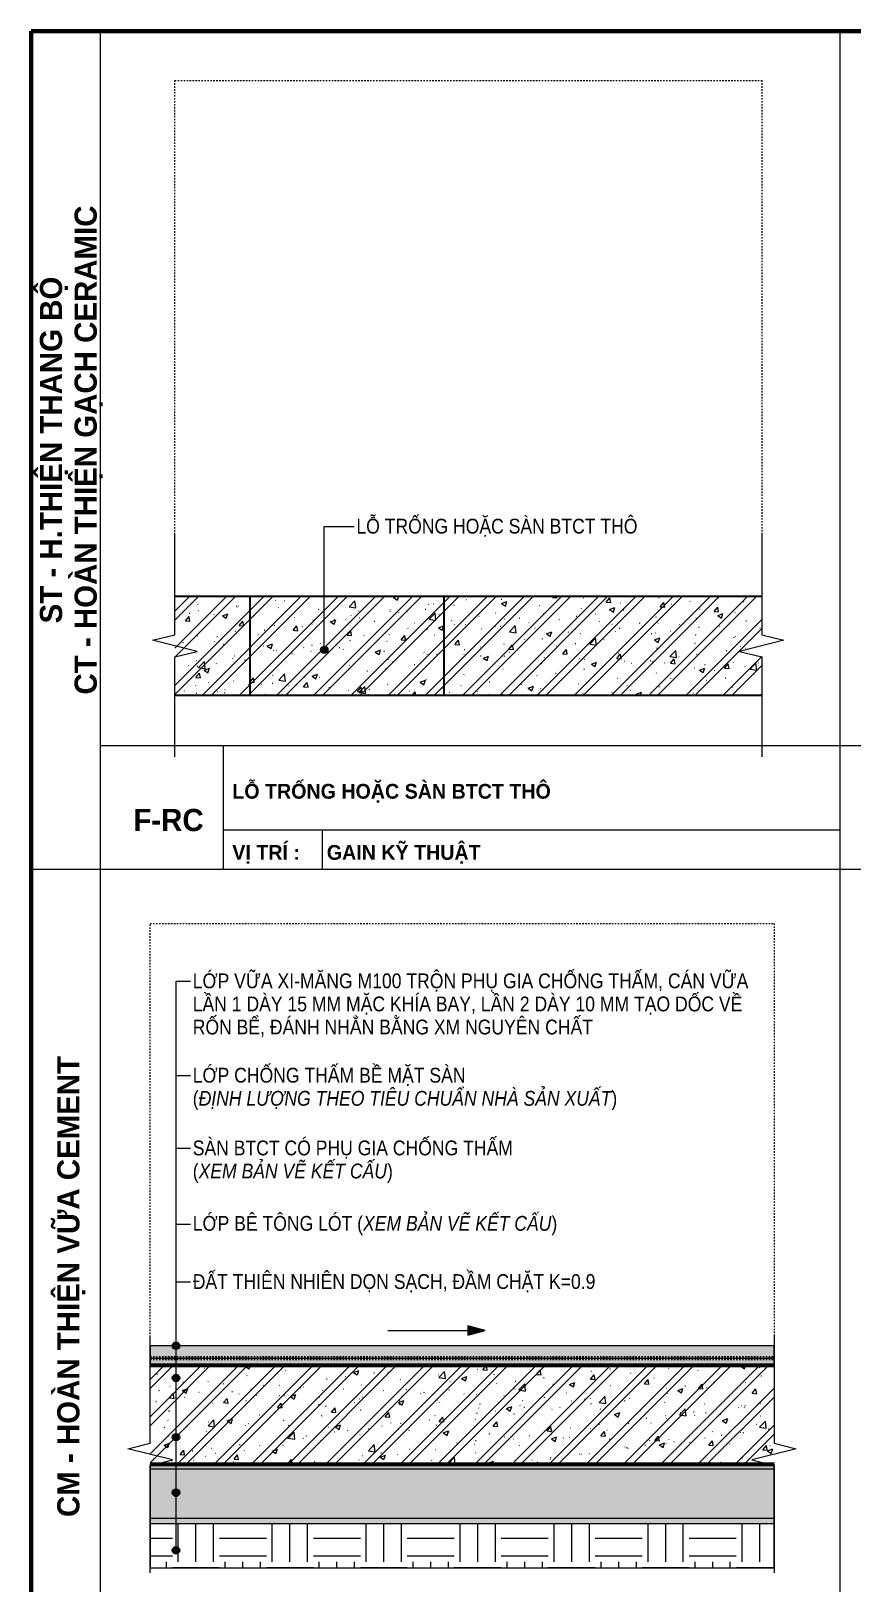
# Model space of a CAD drawing. Header units: millimetres. Extents: x 2839 to 13349, y 2387 to 11762.
# Drawn here: x 3548 to 5214, y 7637 to 10787 of the extents above; entities that cross this region are included whole.
import ezdxf

# ---------------------------------------------------------------- set-up
doc = ezdxf.new("R2010")
doc.units = ezdxf.units.MM
doc.linetypes.add('Dash', pattern=[6, 3, -3])
for name, color, linetype, lineweight in [('A-ANNO-NOTE', 131, 'Continuous', 9), ('A-DETL-1', 90, 'Continuous', 35), ('A-DETL-2', 90, 'Continuous', 70), ('A-DETL-3', 90, 'Dash', 100), ('A-DETL-GENF-1', 7, 'Continuous', 18), ('A-DETL-GENF-2', 9, 'Continuous', 18), ('A-DETL-GENF-4', 8, 'Continuous', 18), ('A-DETL-THIN', 151, 'Continuous', 18), ('A-DETL-WIDE', 214, 'Continuous', 100), ('A-FLOR-OVHD', 1, 'Dash', 18), ('G-ANNO-TEXT-1', 7, 'Continuous', 9), ('G-ANNO-TEXT-2', 250, 'Continuous', 9)]:
    doc.layers.add(name, color=color, linetype=linetype, lineweight=lineweight)
doc.styles.add('Arial_3', font='arial_0.ttf', dxfattribs={"width": 0.85, "height": 30})
doc.styles.add('Arial_B_1', font='arialbd_0.ttf', dxfattribs={"width": 0.95, "height": 45})
doc.styles.add('Arial_B_2', font='arialbd_0.ttf', dxfattribs={"width": 0.95, "height": 30})
pattern_1 = [(50, (37.09, 0), (109.31026, -9.5638), [11.43, -125.73]), (355, (37.09, 0), (-21.1454, 114.6342), [9.144, -100.584]), (100.451, (46.2, -0.8), (88.1655, 105.0698), [9.714, -106.854]), (46.184, (37.1, 30.48), (162.6475, -25.2258), [17.145, -188.595]), (96.636, (50.65, 28.38), (142.4415, 148.4563), [14.571, -160.281]), (351.184, (37.1, 30.48), (142.4433, 148.4548), [13.716, -150.876]), (21, (52.33, 22.86), (90.9683, -61.35934), [11.43, -125.73]), (326, (52.33, 22.86), (37.0815, 110.5128), [9.144, -100.584]), (71.451, (59.91, 17.75), (128.0502, 49.1526), [9.714, -106.854]), (37.5, (37.093, 0), (1.85359, 50.73325), [1.006, -98.359, 1.006, -101.102, -100.965]), (37.5, (37.093, 0), (1.85359, 50.73325), [-201.473, 1.006, -99.959]), (7.5, (37.093, 0), (40.09228, 60.10833), [1.006, -57.211, 1.006, -96.073, -38.481]), (7.5, (37.093, 0), (40.09228, 60.10833), [-155.296, 1.006, -37.475]), (327.5, (3.11, 0), (81.35501, -3.43733), [1.006, -37.094, 1.006, -117.866, -157.734]), (327.5, (3.11, 0), (81.35501, -3.43733), [-156.972, 1.006, -156.728]), (317.5, (-12.13, 0), (88.87804, 15.25595), [1.006, -48.524, 1.006, -77.937, -112.014]), (317.5, (-12.13, 0), (88.87804, 15.25595), [-128.473, 1.006, -111.008]), (45, (37.093, 0), (-37.71708, 37.71708), []), (45, (37.093, 57.15), (-37.71708, 37.71708), [])]
pattern_2 = [(0, (2405.37, 6551.008), (48.768, 12.192), [2.012, -34.564, 2.012, -34.564, -195.072]), (0, (2405.37, 6551.008), (48.768, 12.192), [-73.152, 0, -195.072]), (0, (2405.37, 6551.008), (48.768, 12.192), [0, -73.152, 2.012, -71.14, -121.92]), (0, (2405.37, 6551.008), (48.768, 12.192), [-146.304, 2.012, -34.564, 0, -85.344]), (0, (2405.37, 6551.008), (48.768, 12.192), [0, -182.88, 2.012, -22.372, -60.96]), (0, (2405.37, 6551.008), (48.768, 12.192), [-207.264, 2.012, -58.948]), (120, (2423.658, 6557.104), (-34.94258, 36.138327), [2.012, -34.564, 2.012, -34.564, -195.072]), (120, (2423.658, 6557.104), (-34.94258, 36.138327), [-73.152, 0, -195.072]), (120, (2423.658, 6557.104), (-34.94258, 36.138327), [0, -73.152, 2.012, -71.14, -121.92]), (120, (2423.658, 6557.104), (-34.94258, 36.138327), [-146.304, 2.012, -34.564, 0, -85.344]), (120, (2423.658, 6557.104), (-34.94258, 36.138327), [0, -182.88, 2.012, -22.372, -60.96]), (120, (2423.658, 6557.104), (-34.94258, 36.138327), [-207.264, 2.012, -58.948]), (240, (2429.754, 6581.488), (-13.82542, -48.330327), [2.012, -34.564, 2.012, -34.564, -195.072]), (240, (2429.754, 6581.488), (-13.82542, -48.330327), [-73.152, 0, -195.072]), (240, (2429.754, 6581.488), (-13.82542, -48.330327), [0, -73.152, 2.012, -71.14, -121.92]), (240, (2429.754, 6581.488), (-13.82542, -48.330327), [-146.304, 2.012, -34.564, 0, -85.344]), (240, (2429.754, 6581.488), (-13.82542, -48.330327), [0, -182.88, 2.012, -22.372, -60.96]), (240, (2429.754, 6581.488), (-13.82542, -48.330327), [-207.264, 2.012, -58.948])]

# ---------------------------------------------------------------- blocks, each defined once
blk = doc.blocks.new('MUI TEN_0_2 - Moc lat gach-2164398-CHI TIẾT CHUNG_CẤU TẠO SÀN_')
at = {"layer": 'A-ANNO-NOTE'}
blk.add_hatch(color=256, dxfattribs=at).paths.add_polyline_path([(5930.5, 8151.6), (5930.5, 8170.4), (5965.6, 8161)])
for p, q in [((5768.8, 8161), (5948.9, 8161)), ((5965.6, 8161), (5930.5, 8170.4)), ((5930.5, 8170.4), (5930.5, 8151.6)), ((5930.5, 8151.6), (5965.6, 8161))]:
    blk.add_line(p, q, dxfattribs=at)

msp = doc.modelspace()

# ---------------------------------------------------------------- hatches: boundary and pattern name
at = {"layer": 'A-DETL-GENF-1'}
h = msp.add_hatch(dxfattribs=at)
h.set_pattern_fill('FP_14', color=256, style=0, pattern_type=2)
h.set_pattern_definition(pattern_2)
h.paths.add_polyline_path([(3789.1, 8094.9), (5054.1, 8094.9), (5054.1, 8119.9), (3789.1, 8119.9)])
h = msp.add_hatch(dxfattribs=at)
h.set_pattern_fill('FP_14', color=256, style=0, pattern_type=2)
h.set_pattern_definition(pattern_2)
h.paths.add_polyline_path([(5054.1, 8079.9), (5054.1, 8094.9), (3789.1, 8094.9), (3789.1, 8079.9)])
h = msp.add_hatch(dxfattribs=at)
h.set_pattern_fill('FP_14', color=256, style=0, pattern_type=2)
h.set_pattern_definition(pattern_2)
h.paths.add_polyline_path([(5054.1, 7869.9), (5054.1, 7879.9), (3789.1, 7879.9), (3789.1, 7869.9)])
h = msp.add_hatch(dxfattribs=at)
h.set_pattern_fill('FP_14', color=256, style=0, pattern_type=2)
h.set_pattern_definition(pattern_2)
h.paths.add_polyline_path([(5054.1, 7759.9), (5054.1, 7769.9), (3789.1, 7769.9), (3789.1, 7759.9)])
at = {"layer": 'A-DETL-GENF-2'}
h = msp.add_hatch(dxfattribs=at)
h.set_pattern_fill('FP_13', color=256, style=0, pattern_type=2)
h.set_pattern_definition(pattern_1)
h.paths.add_polyline_path([(5029.1, 9439.9), (5029.1, 9639.9), (3839.1, 9639.9), (3839.1, 9439.9)])
h = msp.add_hatch(dxfattribs=at)
h.set_pattern_fill('FP_13', color=256, style=0, pattern_type=2)
h.set_pattern_definition(pattern_1)
h.paths.add_polyline_path([(5054.1, 7879.9), (5054.1, 8079.9), (3789.1, 8079.9), (3789.1, 7879.9)])
at = {"layer": 'A-DETL-GENF-4'}
h = msp.add_hatch(dxfattribs=at)
h.set_pattern_fill('FP_15', color=256, style=0, pattern_type=2)
h.set_pattern_definition([(50, (2405.37, 6551.008), (43.72454, -3.8256), [4.572, -50.292]), (355, (2405.37, 6551.01), (-8.4588, 45.8537), [3.658, -40.234]), (100.451, (2409.014, 6550.69), (35.26634, 42.02836), [3.886, -42.742]), (46.184, (2405.37, 6563.2), (65.0584, -10.0903), [6.858, -75.438]), (96.636, (2410.79, 6562.36), (56.9764, 59.3821), [5.828, -64.112]), (351.184, (2405.37, 6563.2), (56.9772, 59.3821), [5.486, -60.35]), (21, (2411.466, 6560.152), (36.38765, -24.54404), [4.572, -50.292]), (326, (2411.466, 6560.15), (14.8321, 44.20546), [3.658, -40.234]), (71.451, (2414.5, 6558.107), (51.2204, 19.66137), [3.886, -42.742]), (37.5, (2405.37, 6551.008), (0.74168, 20.29298), [2.515, -37.231, 2.515, -38.329, -40.386]), (37.5, (2405.37, 6551.008), (0.74168, 20.29298), [-80.59, 0, -40.386]), (37.5, (2405.37, 6551.008), (0.74168, 20.29298), [0, -80.589, 2.515, -37.871]), (7.5, (2405.37, 6551.008), (16.03697, 24.04293), [2.515, -20.772, 2.515, -36.317, -15.392]), (7.5, (2405.37, 6551.008), (16.03697, 24.04293), [-62.119, 0, -15.392]), (7.5, (2405.37, 6551.008), (16.03697, 24.04293), [0, -62.118, 2.515, -12.878]), (327.5, (2391.776, 6551.008), (32.54156, -1.37489), [2.515, -12.725, 2.515, -45.034, -63.094]), (327.5, (2391.776, 6551.008), (32.54156, -1.37489), [-62.789, 0, -63.094]), (327.5, (2391.776, 6551.008), (32.54156, -1.37489), [0, -62.789, 2.515, -60.579]), (317.5, (2385.68, 6551.008), (35.5508, 6.1025), [2.515, -17.297, 2.515, -29.063, -44.806]), (317.5, (2385.68, 6551.008), (35.5508, 6.1025), [-51.39, 0, -44.806]), (317.5, (2385.68, 6551.008), (35.5508, 6.1025), [0, -51.389, 2.515, -42.291])])
h.paths.add_polyline_path([(5054.1, 7769.9), (5054.1, 7869.9), (3789.1, 7869.9), (3789.1, 7769.9)])
h = msp.add_hatch(dxfattribs=at)
h.set_pattern_fill('FP_16', color=256, style=0, pattern_type=2)
h.set_pattern_definition([(0, (2405.37, 6551.01), (95.25, 95.25), [95.25, -95.25]), (0, (2405.37, 6586.73), (95.25, 95.25), [95.25, -95.25]), (0, (2405.37, 6622.45), (95.25, 95.25), [95.25, -95.25]), (90, (2417.28, 6634.35), (-95.25, 95.25), [95.25, -95.25]), (90, (2453, 6634.35), (-95.25, 95.25), [95.25, -95.25]), (90, (2488.71, 6634.35), (-95.25, 95.25), [95.25, -95.25])])
h.paths.add_polyline_path([(5054.1, 7669.9), (5054.1, 7759.9), (3789.1, 7759.9), (3789.1, 7669.9)])
at = {"layer": 'G-ANNO-TEXT-2'}
h = msp.add_hatch(color=256, dxfattribs=at)
edge = h.paths.add_edge_path()
edge.add_arc((4142.1, 9531.8), 7.5, 0, 360)
h = msp.add_hatch(color=256, dxfattribs=at)
edge = h.paths.add_edge_path()
edge.add_arc((3841.5, 8120.3), 7.5, 0, 360)
h = msp.add_hatch(color=256, dxfattribs=at)
edge = h.paths.add_edge_path()
edge.add_arc((3841.5, 8054.8), 7.5, 0, 360)
h = msp.add_hatch(color=256, dxfattribs=at)
edge = h.paths.add_edge_path()
edge.add_arc((3841.5, 7934.8), 7.5, 0, 360)
h = msp.add_hatch(color=256, dxfattribs=at)
edge = h.paths.add_edge_path()
edge.add_arc((3841.5, 7822.4), 7.5, 0, 360)
h = msp.add_hatch(color=256, dxfattribs=at)
edge = h.paths.add_edge_path()
edge.add_arc((3841.5, 7705.4), 7.5, 0, 360)

# ---------------------------------------------------------------- linework, layer by layer
at = {"layer": 'A-DETL-1'}
for p, q in [((5029.1, 9639.9), (3839.1, 9639.9)), ((4385.1, 9639.9), (3991, 9639.9)), ((3991, 9639.9), (3991, 9439.9)), ((4385.1, 9439.9), (4385.1, 9639.9)), ((3839.1, 9439.9), (5029.1, 9439.9)), ((3991, 9439.9), (4385.1, 9439.9))]:
    msp.add_line(p, q, dxfattribs=at)
at = {"layer": 'A-DETL-2'}
for p, q in [((5054.1, 8079.9), (3789.1, 8079.9)), ((3789.1, 7879.9), (5054.1, 7879.9))]:
    msp.add_line(p, q, dxfattribs=at)
at = {"layer": 'A-DETL-3'}
msp.add_line((3789.1, 8094.9), (5054.1, 8094.9), dxfattribs=at)
at = {"layer": 'A-DETL-THIN'}
for p, q in [((8187.6, 10786.9), (3547.6, 10786.9)), ((3547.6, 10786.9), (3547.6, 2386.9)), ((3687.6, 10786.9), (3687.6, 2386.9)), ((5187.6, 10786.9), (5187.6, 2386.9)), ((3839.1, 9562.4), (3839.1, 9764.9)), ((5029.1, 9764.9), (5029.1, 9562.4)), ((3794.1, 9551.1), (3839.1, 9562.4)), ((3884.1, 9528.6), (3794.1, 9551.1)), ((5074.1, 9551.1), (4984.1, 9528.6)), ((5029.1, 9562.4), (5074.1, 9551.1)), ((3839.1, 9517.4), (3884.1, 9528.6)), ((3839.1, 9314.9), (3839.1, 9517.4)), ((4984.1, 9528.6), (5029.1, 9517.4)), ((5029.1, 9517.4), (5029.1, 9314.9)), ((5187.6, 9336.9), (3687.6, 9336.9)), ((3937.6, 9086.9), (3937.6, 9336.9)), ((3937.6, 9086.9), (3937.6, 9336.9)), ((6687.6, 9336.9), (5187.6, 9336.9)), ((3937.6, 9166.9), (5187.6, 9166.9)), ((3937.6, 9166.9), (5187.6, 9166.9)), ((4137.6, 9166.9), (4137.6, 9086.9)), ((4137.6, 9166.9), (4137.6, 9086.9)), ((3547.6, 9086.9), (8187.6, 9086.9)), ((3789.1, 7922.4), (3789.1, 8139.9)), ((5054.1, 8139.9), (5054.1, 7922.4)), ((5054.1, 8119.9), (3789.1, 8119.9)), ((3789.1, 8119.9), (3789.1, 8094.9)), ((3789.1, 8094.9), (3789.1, 8079.9)), ((3789.1, 8094.9), (5054.1, 8094.9)), ((5054.1, 8094.9), (5054.1, 8119.9)), ((5054.1, 8079.9), (5054.1, 8094.9)), ((3744.1, 7911.1), (3789.1, 7922.4)), ((3834.1, 7888.6), (3744.1, 7911.1)), ((5099.1, 7911.1), (5009.1, 7888.6)), ((5054.1, 7922.4), (5099.1, 7911.1)), ((3789.1, 7877.4), (3834.1, 7888.6)), ((3789.1, 7879.9), (3789.1, 7869.9)), ((3789.1, 7659.9), (3789.1, 7877.4)), ((5009.1, 7888.6), (5054.1, 7877.4)), ((5054.1, 7869.9), (5054.1, 7879.9)), ((5054.1, 7877.4), (5054.1, 7659.9)), ((5054.1, 7869.9), (3789.1, 7869.9)), ((3789.1, 7869.9), (3789.1, 7769.9)), ((5054.1, 7769.9), (5054.1, 7869.9)), ((5054.1, 7769.9), (3789.1, 7769.9)), ((3789.1, 7769.9), (3789.1, 7759.9)), ((3789.1, 7759.9), (3789.1, 7669.9)), ((3789.1, 7759.9), (5054.1, 7759.9)), ((5054.1, 7759.9), (5054.1, 7769.9)), ((5054.1, 7669.9), (5054.1, 7759.9)), ((3789.1, 7669.9), (5054.1, 7669.9))]:
    msp.add_line(p, q, dxfattribs=at)
at = {"layer": 'A-DETL-WIDE'}
for p, q in [((3547.6, 10786.9), (3547.6, 2386.9)), ((8187.6, 10786.9), (3547.6, 10786.9))]:
    msp.add_line(p, q, dxfattribs=at)
at = {"layer": 'A-FLOR-OVHD'}
for p, q in [((3839.1, 9639.9), (3839.1, 10686.9)), ((3839.1, 10686.9), (5029.1, 10686.9)), ((5029.1, 10686.9), (5029.1, 9639.9)), ((3789.1, 8119.9), (3789.1, 8976.9)), ((3789.1, 8976.9), (5054.1, 8976.9)), ((5054.1, 8976.9), (5054.1, 8119.9))]:
    msp.add_line(p, q, dxfattribs=at)
at = {"layer": 'G-ANNO-TEXT-2'}
for p, q in [((4142.1, 9782), (4202.7, 9782)), ((4142.1, 9531.8), (4142.1, 9782)), ((3841.5, 8859.6), (3870.9, 8859.6)), ((3841.5, 8120.3), (3841.5, 8859.6)), ((3841.5, 8668.2), (3870.9, 8668.2)), ((3841.5, 8054.8), (3841.5, 8668.2)), ((3841.5, 8520.8), (3870.9, 8520.8)), ((3841.5, 7934.8), (3841.5, 8520.8)), ((3841.5, 8366.7), (3870.9, 8366.7)), ((3841.5, 7822.4), (3841.5, 8366.7)), ((3841.5, 8249.7), (3870.9, 8249.7)), ((3841.5, 7705.4), (3841.5, 8249.7))]:
    msp.add_line(p, q, dxfattribs=at)
for centre in [(4142.1, 9531.8), (3841.5, 8120.3), (3841.5, 8054.8), (3841.5, 7934.8), (3841.5, 7822.4), (3841.5, 7705.4)]:
    msp.add_circle(centre, 7.5, dxfattribs=at)

# ---------------------------------------------------------------- block references
at = {"layer": 'A-ANNO-NOTE'}
msp.add_blockref('MUI TEN_0_2 - Moc lat gach-2164398-CHI TIẾT CHUNG_CẤU TẠO SÀN_', (-1497.6, -10), dxfattribs=at)

# ---------------------------------------------------------------- texts
at = {"layer": 'G-ANNO-TEXT-1', "char_height": 45, "attachment_point": 5, "rotation": 90, "line_spacing_factor": 0.936439, "style": 'Arial_B_1'}
for s, insert, width in [('\\pxqc,t3.8,7.6,11.4,15.2,19,22.8,26.6,30.4,34.2,38,41.8,45.6,49.4,53.2,57,60.8,64.6,68.4,72.2,76,79.8,83.6,87.4,91.2,95,98.8,102.6,106.4,110.2,114,117.8,121.6;{ST - H.THIỆN THANG BỘ\\PCT - HOÀN THIỆN GẠCH CERAMIC}', (3629, 9937.1), 1705.155), ('\\pxqc,t3.8,7.6,11.4,15.2,19,22.8,26.6,30.4,34.2,38,41.8,45.6,49.4,53.2,57,60.8,64.6,68.4,72.2,76,79.8,83.6,87.4,91.2,95,98.8,102.6,106.4,110.2,114,117.8,121.6;{CM - HOÀN THIỆN VỮA CEMENT }', (3629, 8240.5), 1651.432)]:
    msp.add_mtext(s, dxfattribs=dict(at, insert=insert, width=width))
at = {"layer": 'G-ANNO-TEXT-1', "line_spacing_factor": 0.936439}
for s, insert, char_height, width, attachment_point, style in [('\\pxt0.0425,0.085,0.1275,0.17,0.2125,0.255,0.2975,0.34,0.3825,0.425,0.4675,0.51,0.5525,0.595,0.6375,0.68,0.7225,0.765,0.8075,0.85,0.8925,0.935,0.9775,1.02,1.0625,1.105,1.1475,1.19,1.2325,1.275,1.3175,1.36;{LỖ TRỐNG HOẶC SÀN BTCT THÔ}', (4207.2, 9797.7), 30, 585.154, 1, 'Arial_3'), ('\\pxt5.7,11.4,17.1,22.8,28.5,34.2,39.9,45.6,51.3,57,62.7,68.4,74.1,79.8,85.5,91.2,96.9,102.6,108.3,114,119.7,125.4,131.1,136.8,142.5,148.2,153.9,159.6,165.3,171,176.7,182.4;{LỖ TRỐNG HOẶC SÀN BTCT THÔ }', (3955.6, 9241), 30, 676.879, 4, 'Arial_B_2'), ('\\pxqc,t3.16667,6.33333,9.5,12.66667,15.83333,19,22.16667,25.33333,28.5,31.66667,34.83333,38,41.16667,44.33333,47.5,50.66667,53.83333,57,60.16667,63.33333,66.5,69.66667,72.83333,76,79.16667,82.33333,85.5,88.66667,91.83333,95,98.16667,101.33333;{F-RC}', (3826.2, 9186.4), 45, 145.652, 5, 'Arial_B_1'), ('\\pxt5.7,11.4,17.1,22.8,28.5,34.2,39.9,45.6,51.3,57,62.7,68.4,74.1,79.8,85.5,91.2,96.9,102.6,108.3,114,119.7,125.4,131.1,136.8,142.5,148.2,153.9,159.6,165.3,171,176.7,182.4;{VỊ TRÍ :}', (3955.6, 9117), 30, 142.774, 4, 'Arial_B_2'), ('\\pxt5.7,11.4,17.1,22.8,28.5,34.2,39.9,45.6,51.3,57,62.7,68.4,74.1,79.8,85.5,91.2,96.9,102.6,108.3,114,119.7,125.4,131.1,136.8,142.5,148.2,153.9,159.6,165.3,171,176.7,182.4;{GAIN KỸ THUẬT}', (4147.2, 9117), 30, 781.47, 4, 'Arial_B_2'), ('\\pxt0.0425,0.085,0.1275,0.17,0.2125,0.255,0.2975,0.34,0.3825,0.425,0.4675,0.51,0.5525,0.595,0.6375,0.68,0.7225,0.765,0.8075,0.85,0.8925,0.935,0.9775,1.02,1.0625,1.105,1.1475,1.19,1.2325,1.275,1.3175,1.36;{LỚP VỮA XI-MĂNG M100 TRỘN PHỤ GIA CHỐNG THẤM, CÁN VỮA LẦN 1 DÀY 15 MM MẶC KHÍA BAY, LẦN 2 DÀY 10 MM TẠO DỐC VỀ RỐN BỂ, ĐÁNH NHẲN BẰNG XM NGUYÊN CHẤT}', (3875.4, 8875.4), 30, 1168.92, 1, 'Arial_3'), ('\\pxt0.0425,0.085,0.1275,0.17,0.2125,0.255,0.2975,0.34,0.3825,0.425,0.4675,0.51,0.5525,0.595,0.6375,0.68,0.7225,0.765,0.8075,0.85,0.8925,0.935,0.9775,1.02,1.0625,1.105,1.1475,1.19,1.2325,1.275,1.3175,1.36;{LỚP CHỐNG THẤM BỀ MẶT SÀN \\P(\\fArial|b0|i1|c0|p34;ĐỊNH LƯỢNG THEO TIÊU CHUẨN NHÀ SẢN XUẤT\\fArial|b0|i0|c0|p34;)}', (3875.4, 8684), 30, 958.035, 1, 'Arial_3'), ('\\pxt0.0425,0.085,0.1275,0.17,0.2125,0.255,0.2975,0.34,0.3825,0.425,0.4675,0.51,0.5525,0.595,0.6375,0.68,0.7225,0.765,0.8075,0.85,0.8925,0.935,0.9775,1.02,1.0625,1.105,1.1475,1.19,1.2325,1.275,1.3175,1.36;{SÀN BTCT CÓ PHỤ GIA CHỐNG THẤM\\P(\\fArial|b0|i1|c0|p34;XEM BẢN VẼ KẾT CẤU\\fArial|b0|i0|c0|p34;)}', (3875.4, 8536.5), 30, 958.035, 1, 'Arial_3'), ('\\pxt0.0425,0.085,0.1275,0.17,0.2125,0.255,0.2975,0.34,0.3825,0.425,0.4675,0.51,0.5525,0.595,0.6375,0.68,0.7225,0.765,0.8075,0.85,0.8925,0.935,0.9775,1.02,1.0625,1.105,1.1475,1.19,1.2325,1.275,1.3175,1.36;{LỚP BÊ TÔNG LÓT (\\fArial|b0|i1|c0|p34;XEM BẢN VẼ KẾT CẤU\\fArial|b0|i0|c0|p34;)}', (3875.4, 8383.5), 30, 762.348, 1, 'Arial_3'), ('\\pxt0.0425,0.085,0.1275,0.17,0.2125,0.255,0.2975,0.34,0.3825,0.425,0.4675,0.51,0.5525,0.595,0.6375,0.68,0.7225,0.765,0.8075,0.85,0.8925,0.935,0.9775,1.02,1.0625,1.105,1.1475,1.19,1.2325,1.275,1.3175,1.36;{ĐẤT THIÊN NHIÊN DỌN SẠCH, ĐẦM CHẶT K=0.9}', (3875.4, 8265.5), 30, 840.772, 1, 'Arial_3')]:
    msp.add_mtext(s, dxfattribs=dict(at, insert=insert, char_height=char_height, width=width, attachment_point=attachment_point, style=style))

doc.saveas('drawing.dxf')
